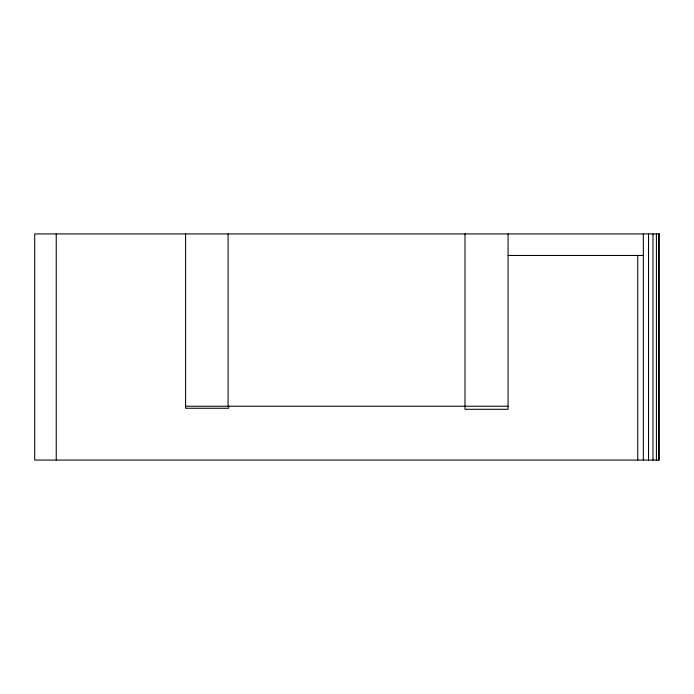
<?xml version="1.0" encoding="UTF-8"?>
<svg xmlns="http://www.w3.org/2000/svg" width="694" height="694" viewBox="0 0 694 694"><rect width="100%" height="100%" fill="white"/><g stroke="black" fill="none" stroke-linecap="round" stroke-linejoin="round"><path stroke-width="1.04" d="M508.069 255.461L643.338 255.461M185.602 406.233L508.069 406.233M658.563 233.93L658.563 460.07M656.411 233.93L656.411 460.07M652.993 233.93L652.993 460.07M648.534 233.93L648.534 460.07M643.338 233.93L643.338 460.07M637.76 255.461L637.76 460.07M508.069 233.93L508.069 409.295L464.997 409.295L464.997 233.93M228.673 406.094L228.673 408.263L185.602 408.263L185.602 233.93M228.083 233.93L228.083 406.233M56.24 233.93L56.24 460.07M659.3 233.93L34.7 233.93L34.7 460.07L659.3 460.07L659.3 233.93"/></g></svg>
